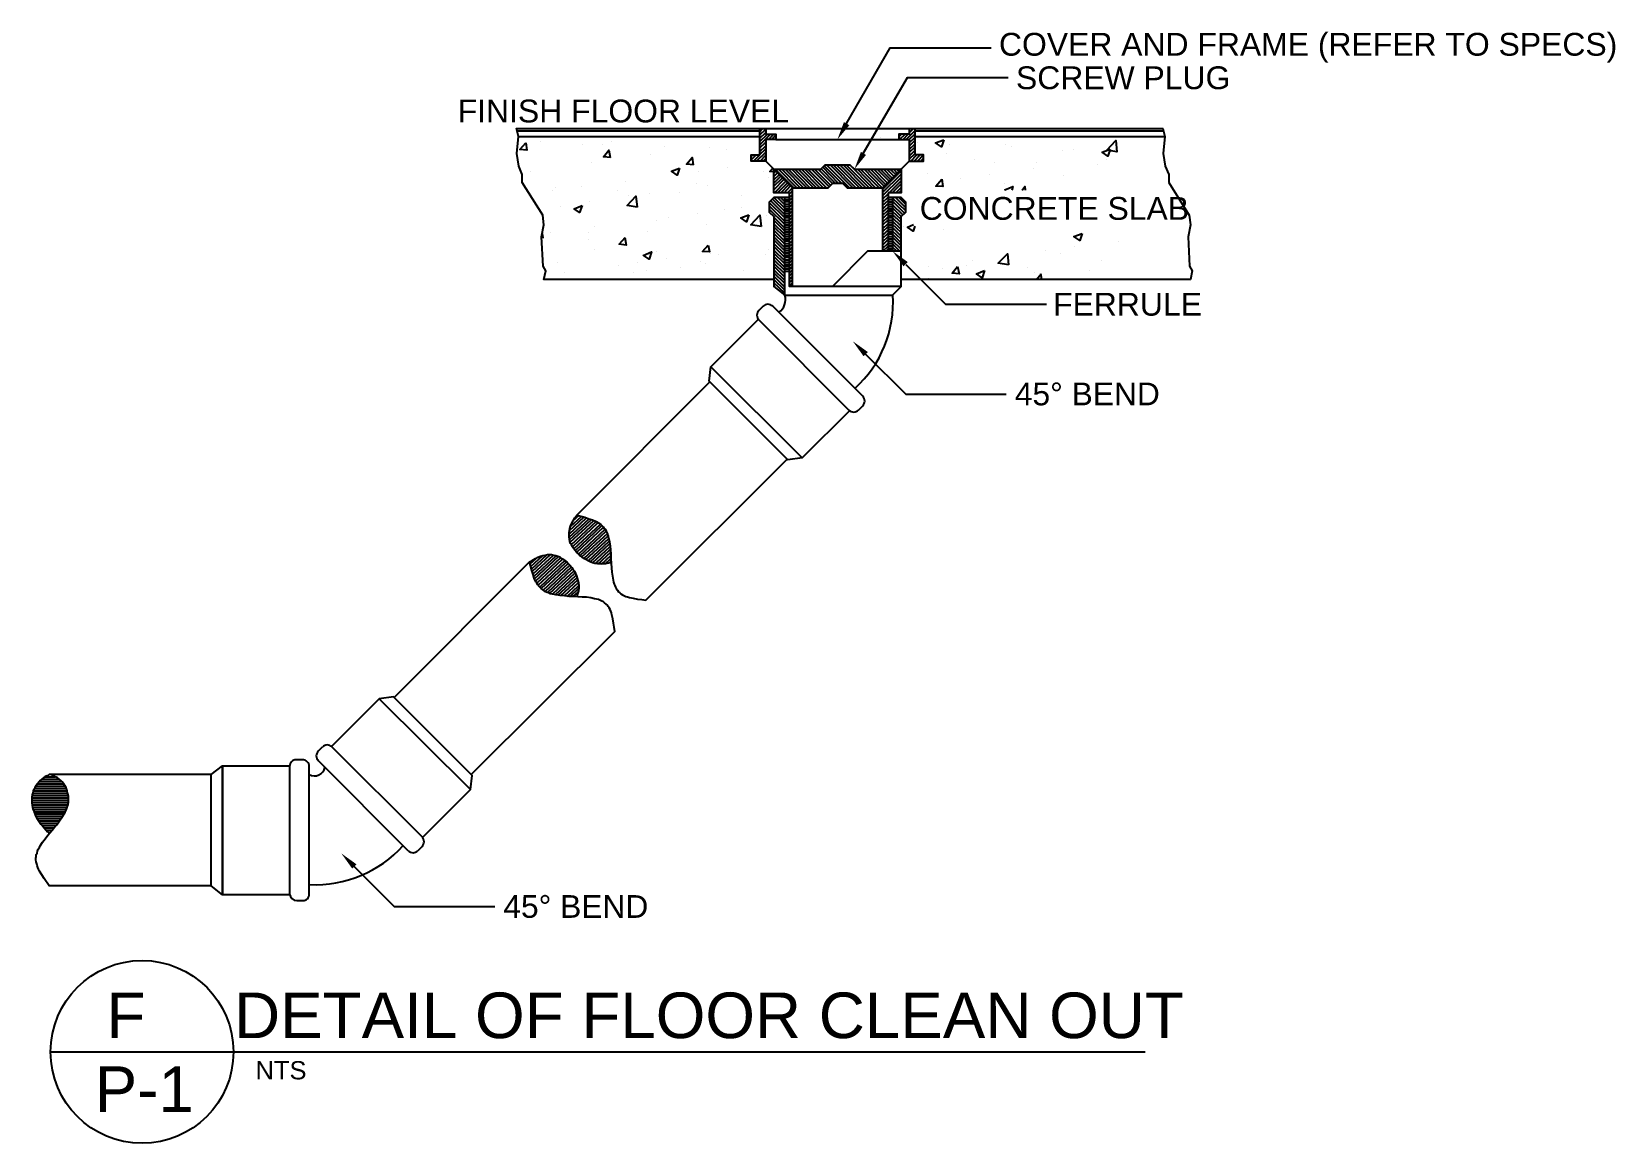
# Model space of a CAD drawing. Header units: millimetres. Extents: x 2391 to 3323, y 1596 to 2537.
# Drawn here: x 3120.5 to 3179.8, y 1697.7 to 1739.4 of the extents above; entities that cross this region are included whole.
import ezdxf

# ---------------------------------------------------------------- set-up
doc = ezdxf.new("R2010")
doc.units = ezdxf.units.MM
doc.linetypes.add('PHANTOM', pattern=[63.5, 31.75, -6.35, 6.35, -6.35, 6.35, -6.35])
doc.layers.add('HATCHES', color=7, linetype='Continuous', true_color=0xe6ac00)
for name, color, linetype in [('LETTERS', 150, 'Continuous'), ('OUTLINE', 7, 'Continuous'), ('PIPES', 20, 'Continuous'), ('TEXT', 130, 'Continuous')]:
    doc.layers.add(name, color=color, linetype=linetype)
doc.styles.add('PDF Arial', font='arial.ttf')
doc.styles.add('PDF Swis721 BT', font='swiss.ttf')

msp = doc.modelspace()

# ---------------------------------------------------------------- linework, layer by layer
at = {"layer": 'HATCHES', "lineweight": 25}
for points in [[(3140.463, 1735.411), (3140.463, 1735.411)], [(3147.717, 1735.628), (3147.832, 1735.744)], [(3147.717, 1735.512), (3147.948, 1735.729)], [(3147.717, 1735.382), (3147.948, 1735.599)], [(3147.717, 1735.266), (3148.006, 1735.541)], [(3147.717, 1735.136), (3148.122, 1735.541)], [(3148.05, 1735.338), (3148.252, 1735.541)], [(3148.165, 1735.338), (3148.325, 1735.497)], [(3152.248, 1735.425), (3152.248, 1735.425)], [(3152.929, 1735.44), (3153.03, 1735.541)], [(3152.958, 1735.338), (3153.161, 1735.541)], [(3153.088, 1735.338), (3153.276, 1735.541)], [(3153.204, 1735.338), (3153.537, 1735.671)], [(3153.32, 1735.7), (3153.363, 1735.744)], [(3153.32, 1735.584), (3153.479, 1735.744)], [(3153.32, 1735.338), (3153.537, 1735.555)], [(3153.32, 1735.208), (3153.537, 1735.425)], [(3155.477, 1735.425), (3155.477, 1735.425)], [(3139.522, 1735.266), (3139.522, 1735.266)], [(3141.1, 1735.136), (3141.1, 1735.136)], [(3141.838, 1735.164), (3141.838, 1735.164)], [(3142.128, 1734.658), (3141.867, 1734.687), (3142.07, 1734.933), (3142.113, 1734.658)], [(3142.186, 1735.28), (3142.186, 1735.28)], [(3144.155, 1735.063), (3144.155, 1735.063)], [(3145.82, 1735.049), (3145.82, 1735.049)], [(3146.486, 1734.962), (3146.486, 1734.962)], [(3147.601, 1734.527), (3147.948, 1734.86)], [(3147.717, 1735.02), (3147.948, 1735.237)], [(3147.717, 1734.889), (3147.948, 1735.107)], [(3147.717, 1734.774), (3147.948, 1734.991)], [(3148.296, 1735.338), (3148.325, 1735.382)], [(3153.32, 1735.092), (3153.537, 1735.309)], [(3153.32, 1734.962), (3153.537, 1735.179)], [(3153.32, 1734.846), (3153.537, 1735.063)], [(3153.32, 1734.716), (3153.537, 1734.933)], [(3153.32, 1734.6), (3153.537, 1734.817)], [(3153.638, 1735.222), (3153.638, 1735.222)], [(3154.71, 1734.831), (3154.71, 1734.831)], [(3154.84, 1735.164), (3154.84, 1735.164)], [(3156.94, 1735.136), (3156.94, 1735.136)], [(3157.157, 1735.063), (3157.157, 1735.063)], [(3159.054, 1734.918), (3159.054, 1734.918)], [(3159.473, 1734.962), (3159.473, 1734.962)], [(3141.404, 1734.469), (3141.404, 1734.469)], [(3143.634, 1734.774), (3143.634, 1734.774)], [(3145.241, 1734.383), (3144.98, 1734.412), (3145.183, 1734.658), (3145.226, 1734.383)], [(3146.515, 1734.281), (3146.515, 1734.281)], [(3147.398, 1734.701), (3147.47, 1734.759)], [(3147.398, 1734.571), (3147.586, 1734.759)], [(3147.485, 1734.527), (3147.717, 1734.759)], [(3147.731, 1734.527), (3147.948, 1734.745)], [(3147.847, 1734.527), (3147.948, 1734.629)], [(3148.252, 1734.122), (3148.093, 1734.136), (3148.209, 1734.267)], [(3148.991, 1733.528), (3148.296, 1734.223)], [(3149.107, 1733.528), (3148.426, 1734.223)], [(3149.237, 1733.528), (3148.542, 1734.223)], [(3149.353, 1733.528), (3148.672, 1734.223)], [(3149.483, 1733.528), (3148.788, 1734.223)], [(3149.599, 1733.528), (3148.918, 1734.223)], [(3149.729, 1733.528), (3149.034, 1734.223)], [(3149.845, 1733.528), (3149.164, 1734.223)], [(3149.975, 1733.528), (3149.28, 1734.223)], [(3150.091, 1733.528), (3149.411, 1734.223)], [(3150.221, 1733.528), (3149.526, 1734.223)], [(3150.308, 1733.572), (3149.657, 1734.223)], [(3150.366, 1733.63), (3149.773, 1734.223)], [(3150.439, 1733.688), (3149.903, 1734.223)], [(3150.54, 1733.702), (3150.019, 1734.238)], [(3150.656, 1733.702), (3150.077, 1734.296)], [(3150.786, 1733.702), (3150.135, 1734.354)], [(3151.076, 1733.528), (3150.221, 1734.383)], [(3151.206, 1733.528), (3150.352, 1734.383)], [(3151.322, 1733.528), (3150.468, 1734.383)], [(3151.452, 1733.528), (3150.598, 1734.383)], [(3151.568, 1733.528), (3150.714, 1734.383)], [(3151.698, 1733.528), (3150.844, 1734.383)], [(3151.814, 1733.528), (3150.96, 1734.383)], [(3151.944, 1733.528), (3151.09, 1734.383)], [(3152.06, 1733.528), (3151.38, 1734.223)], [(3152.191, 1733.528), (3151.496, 1734.223)], [(3152.306, 1733.528), (3151.626, 1734.223)], [(3152.379, 1733.586), (3151.742, 1734.223)], [(3152.437, 1733.644), (3151.872, 1734.223)], [(3152.495, 1733.717), (3151.988, 1734.223)], [(3152.567, 1733.774), (3152.118, 1734.223)], [(3152.625, 1733.832), (3152.234, 1734.223)], [(3152.683, 1733.89), (3152.35, 1734.223)], [(3152.741, 1733.963), (3152.48, 1734.223)], [(3152.813, 1734.021), (3152.596, 1734.223)], [(3152.871, 1734.079), (3152.726, 1734.223)], [(3152.929, 1734.136), (3152.842, 1734.223)], [(3152.987, 1734.209), (3152.972, 1734.223)], [(3153.378, 1734.527), (3153.609, 1734.759)], [(3153.508, 1734.527), (3153.725, 1734.759)], [(3153.624, 1734.527), (3153.856, 1734.759)], [(3153.754, 1734.527), (3153.856, 1734.643)], [(3155.752, 1734.571), (3155.752, 1734.571)], [(3156.52, 1734.484), (3156.52, 1734.484)], [(3157.968, 1734.238), (3157.968, 1734.238)], [(3158.069, 1734.469), (3158.069, 1734.469)], [(3160.386, 1734.383), (3160.386, 1734.383)], [(3160.719, 1734.585), (3160.719, 1734.585)], [(3139.145, 1734.136), (3139.145, 1734.136)], [(3142.678, 1733.774), (3142.678, 1733.774)], [(3145.342, 1733.688), (3145.342, 1733.688)], [(3145.429, 1734.136), (3145.429, 1734.136)], [(3147.876, 1734.122), (3147.876, 1734.122)], [(3148.035, 1733.919), (3148.035, 1733.919)], [(3148.252, 1734.194), (3148.267, 1734.209)], [(3148.252, 1734.079), (3148.325, 1734.151)], [(3148.252, 1733.948), (3148.383, 1734.093)], [(3148.252, 1733.832), (3148.455, 1734.021)], [(3148.252, 1733.702), (3148.513, 1733.963)], [(3148.252, 1733.586), (3148.571, 1733.905)], [(3148.252, 1733.456), (3148.629, 1733.847)], [(3148.267, 1733.34), (3148.701, 1733.774)], [(3148.383, 1733.34), (3148.759, 1733.717)], [(3148.513, 1733.34), (3148.817, 1733.659)], [(3152.321, 1733.47), (3153.016, 1734.165)], [(3152.321, 1733.355), (3153.016, 1734.035)], [(3152.321, 1733.224), (3153.016, 1733.919)], [(3152.567, 1733.34), (3153.016, 1733.789)], [(3152.683, 1733.34), (3153.016, 1733.673)], [(3153.986, 1734.05), (3153.986, 1734.05)], [(3155.231, 1733.876), (3155.231, 1733.876)], [(3156.317, 1734.021), (3156.317, 1734.021)], [(3156.882, 1733.702), (3156.882, 1733.702)], [(3159.083, 1733.977), (3159.083, 1733.977)], [(3139.956, 1733.427), (3139.956, 1733.427)], [(3140.057, 1733.543), (3140.057, 1733.543)], [(3141.042, 1733.572), (3141.042, 1733.572)], [(3142.374, 1733.441), (3142.374, 1733.441)], [(3142.808, 1733.253), (3142.808, 1733.253)], [(3143.576, 1733.326), (3143.576, 1733.326)], [(3144.705, 1733.34), (3144.705, 1733.34)], [(3145.776, 1733.601), (3145.776, 1733.601)], [(3147.022, 1733.239), (3147.022, 1733.239)], [(3148.658, 1732.515), (3148.136, 1733.036)], [(3148.658, 1732.645), (3148.194, 1733.108)], [(3148.658, 1732.761), (3148.252, 1733.166)], [(3148.658, 1732.891), (3148.383, 1733.166)], [(3148.831, 1733.007), (3148.658, 1733.007), (3148.498, 1733.166)], [(3148.629, 1733.34), (3148.875, 1733.601)], [(3148.658, 1733.137), (3148.629, 1733.166)], [(3148.658, 1733.094), (3148.831, 1733.094)], [(3148.658, 1732.92), (3148.831, 1732.92), (3148.947, 1733.036)], [(3148.759, 1733.34), (3148.947, 1733.528)], [(3148.831, 1733.297), (3148.947, 1733.413)], [(3148.831, 1733.166), (3148.947, 1733.282)], [(3148.831, 1733.051), (3148.947, 1733.166)], [(3152.321, 1733.108), (3152.524, 1733.297)], [(3152.321, 1732.978), (3152.524, 1733.181)], [(3152.321, 1732.862), (3152.524, 1733.051)], [(3152.524, 1733.094), (3152.697, 1733.094)], [(3153.19, 1732.66), (3152.697, 1733.137)], [(3153.19, 1732.775), (3152.799, 1733.166)], [(3152.813, 1733.34), (3153.016, 1733.543)], [(3152.929, 1733.34), (3153.016, 1733.427)], [(3153.19, 1732.906), (3152.929, 1733.166)], [(3156.911, 1733.441), (3156.896, 1733.456), (3157.2, 1733.572), (3157.157, 1733.441)], [(3157.548, 1733.441), (3157.649, 1733.572), (3157.664, 1733.441)], [(3140.274, 1732.819), (3140.274, 1732.819)], [(3141.346, 1733.022), (3141.346, 1733.022)], [(3145.371, 1732.573), (3145.371, 1732.573)], [(3146.385, 1732.732), (3146.385, 1732.732)], [(3147.022, 1732.79), (3147.022, 1732.79)], [(3147.977, 1732.486), (3147.977, 1732.486)], [(3148.831, 1732.399), (3148.658, 1732.399), (3148.079, 1732.978)], [(3148.658, 1732.269), (3148.079, 1732.848)], [(3148.658, 1732.153), (3148.079, 1732.732)], [(3148.658, 1732.833), (3148.831, 1732.833)], [(3148.658, 1732.746), (3148.831, 1732.746)], [(3148.658, 1732.66), (3148.831, 1732.66)], [(3148.658, 1732.573), (3148.831, 1732.573)], [(3148.658, 1732.486), (3148.831, 1732.486)], [(3148.831, 1732.804), (3148.947, 1732.92)], [(3148.831, 1732.674), (3148.947, 1732.79)], [(3148.831, 1732.558), (3148.947, 1732.674)], [(3148.831, 1732.428), (3148.947, 1732.544)], [(3152.321, 1732.732), (3152.524, 1732.935)], [(3152.321, 1732.616), (3152.524, 1732.804)], [(3152.321, 1732.486), (3152.524, 1732.689)], [(3152.321, 1732.37), (3152.524, 1732.573), (3152.697, 1732.573)], [(3152.321, 1732.24), (3152.524, 1732.442)], [(3152.524, 1733.007), (3152.697, 1733.007)], [(3152.524, 1732.92), (3152.697, 1732.92)], [(3152.524, 1732.833), (3152.697, 1732.833)], [(3152.524, 1732.746), (3152.697, 1732.746)], [(3152.524, 1732.66), (3152.697, 1732.66)], [(3152.524, 1732.486), (3152.697, 1732.486)], [(3153.146, 1732.573), (3152.697, 1733.022)], [(3153.074, 1732.515), (3152.697, 1732.891)], [(3153.016, 1732.457), (3152.697, 1732.775)], [(3153.016, 1732.341), (3152.697, 1732.645)], [(3153.016, 1732.211), (3152.697, 1732.529)], [(3139.898, 1731.849), (3139.898, 1731.849)], [(3141.317, 1731.863), (3141.317, 1731.863)], [(3141.534, 1732.066), (3141.534, 1732.066)], [(3143.532, 1731.878), (3143.532, 1731.878)], [(3143.851, 1732.298), (3143.851, 1732.298)], [(3144.285, 1732.428), (3144.285, 1732.428)], [(3145.718, 1732.153), (3145.718, 1732.153)], [(3148.658, 1732.023), (3148.252, 1732.428)], [(3148.658, 1731.907), (3148.252, 1732.312)], [(3148.658, 1731.776), (3148.252, 1732.182)], [(3148.658, 1731.661), (3148.252, 1732.066)], [(3148.831, 1731.53), (3148.658, 1731.53), (3148.252, 1731.936)], [(3148.658, 1732.312), (3148.831, 1732.312), (3148.947, 1732.428)], [(3148.658, 1732.225), (3148.831, 1732.225)], [(3148.658, 1732.138), (3148.831, 1732.138)], [(3148.658, 1732.052), (3148.831, 1732.052)], [(3148.658, 1731.965), (3148.831, 1731.965)], [(3148.658, 1731.878), (3148.831, 1731.878)], [(3148.831, 1732.182), (3148.947, 1732.298)], [(3148.831, 1732.066), (3148.947, 1732.182)], [(3148.831, 1731.936), (3148.947, 1732.052)], [(3148.831, 1731.82), (3148.947, 1731.936)], [(3152.321, 1732.124), (3152.524, 1732.327)], [(3152.321, 1731.994), (3152.524, 1732.196)], [(3152.321, 1731.878), (3152.524, 1732.08)], [(3152.321, 1731.747), (3152.524, 1731.95)], [(3153.016, 1732.095), (3152.697, 1732.399), (3152.524, 1732.399)], [(3152.524, 1732.312), (3152.697, 1732.312)], [(3152.524, 1732.225), (3152.697, 1732.225)], [(3152.524, 1732.138), (3152.697, 1732.138)], [(3152.524, 1732.052), (3152.697, 1732.052)], [(3152.524, 1731.965), (3152.697, 1731.965)], [(3152.524, 1731.878), (3152.697, 1731.878)], [(3153.016, 1731.965), (3152.697, 1732.283)], [(3153.016, 1731.849), (3152.697, 1732.153)], [(3153.016, 1731.718), (3152.697, 1732.037)], [(3153.016, 1731.603), (3152.697, 1731.907)], [(3153.117, 1732.095), (3153.117, 1732.095)], [(3153.523, 1732.095), (3153.465, 1731.907), (3153.248, 1732.052), (3153.479, 1732.153)], [(3154.609, 1731.95), (3154.609, 1731.95)], [(3139.55, 1731.675), (3139.608, 1731.661), (3139.579, 1731.82)], [(3141.302, 1731.574), (3141.302, 1731.574)], [(3142.663, 1731.661), (3142.721, 1731.385), (3142.461, 1731.414), (3142.678, 1731.661)], [(3148.658, 1731.414), (3148.252, 1731.82)], [(3148.658, 1731.284), (3148.252, 1731.69)], [(3148.658, 1731.168), (3148.252, 1731.574)], [(3148.658, 1731.038), (3148.252, 1731.443)], [(3148.831, 1730.922), (3148.658, 1730.922), (3148.252, 1731.328)], [(3148.658, 1731.791), (3148.831, 1731.791)], [(3148.658, 1731.704), (3148.831, 1731.704)], [(3148.658, 1731.617), (3148.831, 1731.617)], [(3148.658, 1731.443), (3148.831, 1731.443), (3148.947, 1731.559)], [(3148.658, 1731.357), (3148.831, 1731.357)], [(3148.658, 1731.27), (3148.831, 1731.27)], [(3148.831, 1731.69), (3148.947, 1731.805)], [(3148.831, 1731.574), (3148.947, 1731.69)], [(3148.831, 1731.328), (3148.947, 1731.443)], [(3148.831, 1731.197), (3148.947, 1731.313)], [(3152.321, 1731.632), (3152.524, 1731.834)], [(3152.321, 1731.501), (3152.524, 1731.704), (3152.697, 1731.704)], [(3152.321, 1731.385), (3152.524, 1731.588)], [(3152.321, 1731.255), (3152.524, 1731.458)], [(3152.335, 1731.154), (3152.524, 1731.342)], [(3153.016, 1731.472), (3152.697, 1731.791), (3152.524, 1731.791)], [(3152.524, 1731.617), (3152.697, 1731.617)], [(3152.524, 1731.53), (3152.697, 1731.53)], [(3152.524, 1731.443), (3152.697, 1731.443)], [(3152.524, 1731.357), (3152.697, 1731.357)], [(3152.524, 1731.27), (3152.697, 1731.27)], [(3153.016, 1731.357), (3152.697, 1731.675)], [(3153.016, 1731.226), (3152.697, 1731.545)], [(3152.972, 1731.154), (3152.697, 1731.429)], [(3152.857, 1731.154), (3152.697, 1731.299)], [(3159.517, 1731.313), (3159.517, 1731.313)], [(3161.153, 1731.53), (3161.153, 1731.53)], [(3140.13, 1730.734), (3140.13, 1730.734)], [(3141.534, 1731.226), (3141.534, 1731.226)], [(3143.141, 1730.719), (3143.141, 1730.719)], [(3143.358, 1730.995), (3143.662, 1731.125), (3143.576, 1730.85), (3143.358, 1731.009)], [(3143.851, 1731.125), (3143.851, 1731.125)], [(3144.227, 1730.864), (3144.227, 1730.864)], [(3145.516, 1730.777), (3145.516, 1730.777)], [(3145.675, 1730.705), (3145.675, 1730.705)], [(3145.878, 1731.081), (3145.878, 1731.081)], [(3146.167, 1731.024), (3146.167, 1731.024)], [(3147.919, 1731.038), (3147.919, 1731.038)], [(3148.05, 1731.212), (3148.05, 1731.212)], [(3148.658, 1730.792), (3148.252, 1731.197)], [(3148.658, 1730.676), (3148.252, 1731.081)], [(3148.658, 1730.546), (3148.252, 1730.951)], [(3148.658, 1730.43), (3148.252, 1730.835)], [(3148.658, 1730.3), (3148.252, 1730.705)], [(3148.658, 1731.183), (3148.831, 1731.183)], [(3148.658, 1731.096), (3148.831, 1731.096)], [(3148.658, 1731.009), (3148.831, 1731.009)], [(3148.658, 1730.835), (3148.831, 1730.835), (3148.947, 1730.951)], [(3148.658, 1730.748), (3148.831, 1730.748)], [(3148.658, 1730.662), (3148.831, 1730.662)], [(3148.831, 1731.081), (3148.947, 1731.197)], [(3148.831, 1730.951), (3148.947, 1731.067)], [(3148.831, 1730.719), (3148.947, 1730.835)], [(3148.831, 1730.589), (3148.947, 1730.705)], [(3152.451, 1731.154), (3152.524, 1731.212)], [(3152.726, 1731.154), (3152.697, 1731.183), (3152.524, 1731.183)], [(3153.132, 1730.734), (3153.132, 1730.734)], [(3155.68, 1730.806), (3155.68, 1730.806)], [(3156.78, 1730.806), (3156.78, 1730.806)], [(3158.431, 1731.168), (3158.431, 1731.168)], [(3158.981, 1731.081), (3158.981, 1731.081)], [(3160.53, 1730.806), (3160.53, 1730.806)], [(3140.39, 1730.357), (3140.39, 1730.357)], [(3141.245, 1730.126), (3141.245, 1730.126)], [(3142.446, 1730.633), (3142.446, 1730.633)], [(3142.982, 1730.343), (3142.982, 1730.343)], [(3143.474, 1730.43), (3143.474, 1730.43)], [(3144.763, 1730.531), (3144.763, 1730.531)], [(3147.094, 1730.444), (3147.094, 1730.444)], [(3148.658, 1730.184), (3148.252, 1730.589)], [(3148.658, 1730.053), (3148.252, 1730.459)], [(3148.658, 1729.938), (3148.252, 1730.343)], [(3148.658, 1729.807), (3148.252, 1730.213)], [(3148.658, 1729.691), (3148.252, 1730.097)], [(3148.658, 1730.575), (3148.831, 1730.575)], [(3148.658, 1730.488), (3148.831, 1730.488)], [(3148.658, 1730.401), (3148.831, 1730.401)], [(3148.831, 1730.473), (3148.947, 1730.589)], [(3148.831, 1730.343), (3148.947, 1730.459)], [(3148.831, 1730.227), (3148.947, 1730.343)], [(3148.831, 1730.097), (3148.947, 1730.213)], [(3148.831, 1729.981), (3148.947, 1730.097)], [(3154.044, 1730.589), (3154.044, 1730.589)], [(3154.044, 1730.14), (3154.044, 1730.14)], [(3154.551, 1730.502), (3154.551, 1730.502)], [(3155.448, 1730.633), (3155.448, 1730.633)], [(3157.765, 1730.531), (3157.765, 1730.531)], [(3157.997, 1730.372), (3157.997, 1730.372)], [(3158.083, 1730.097), (3158.257, 1730.3)], [(3158.286, 1730.097), (3158.243, 1730.3)], [(3160.082, 1730.43), (3160.082, 1730.43)], [(3148.658, 1729.576), (3148.252, 1729.967)], [(3148.354, 1729.749), (3148.252, 1729.851)], [(3148.831, 1729.851), (3148.947, 1729.967)], [(3148.933, 1729.836), (3148.947, 1729.851)]]:
    msp.add_lwpolyline(points, dxfattribs=at)
for points in [[(3138.957, 1735.208), (3139, 1734.933), (3138.74, 1734.962)], [(3154.609, 1735.324), (3154.522, 1735.063), (3154.304, 1735.208)], [(3160.849, 1734.976), (3160.762, 1734.716), (3160.545, 1734.86)], [(3160.719, 1734.933), (3161.052, 1735.295), (3161.095, 1734.875)], [(3144.719, 1734.267), (3144.633, 1734.006), (3144.415, 1734.151)], [(3154.536, 1733.847), (3154.58, 1733.572), (3154.319, 1733.586)], [(3143.127, 1732.804), (3142.75, 1732.862), (3143.083, 1733.21)], [(3141.071, 1732.862), (3140.969, 1732.602), (3140.767, 1732.746)], [(3147.311, 1732.515), (3147.224, 1732.254), (3147.007, 1732.399)], [(3147.774, 1732.08), (3147.384, 1732.138), (3147.717, 1732.5)], [(3145.791, 1731.385), (3145.834, 1731.125), (3145.574, 1731.139)], [(3159.792, 1731.82), (3159.705, 1731.559), (3159.488, 1731.704)], [(3157.041, 1730.647), (3156.65, 1730.705), (3156.998, 1731.052)], [(3155.13, 1730.575), (3155.188, 1730.3), (3154.927, 1730.329)], [(3156.143, 1730.43), (3156.056, 1730.155), (3155.839, 1730.3)]]:
    msp.add_lwpolyline(points, close=True, dxfattribs=at)
at = {"layer": 'LETTERS', "lineweight": 25}
msp.add_lwpolyline([(3162.15, 1701.154), (3121.162, 1701.154)], dxfattribs=at)
msp.add_circle((3124.586, 1701.161), 3.424, dxfattribs=at)
at = {"layer": 'OUTLINE', "lineweight": 25}
for points in [[(3152.524, 1733.34), (3152.524, 1731.154)], [(3152.697, 1733.166), (3152.697, 1731.154)], [(3148.658, 1730.401), (3148.831, 1730.401)]]:
    msp.add_lwpolyline(points, dxfattribs=at)
at = {"layer": 'PIPES', "lineweight": 25}
for points in [[(3150.974, 1735.932), (3152.61, 1738.77), (3156.36, 1738.77), (3156.389, 1738.77)], [(3151.597, 1734.817), (3153.248, 1737.655), (3156.983, 1737.655), (3157.027, 1737.655)], [(3148.252, 1730.097), (3139.637, 1730.097), (3139.71, 1730.415), (3139.608, 1730.589), (3139.55, 1731.69), (3139.637, 1732.138), (3139.594, 1732.5), (3138.827, 1733.731), (3138.827, 1734.021), (3138.696, 1734.339), (3138.624, 1734.817), (3138.682, 1735.454), (3138.609, 1735.744), (3153.32, 1735.744), (3153.537, 1735.744), (3162.818, 1735.744), (3162.89, 1735.454), (3162.833, 1734.817), (3162.905, 1734.339), (3163.035, 1734.021), (3163.035, 1733.731), (3163.803, 1732.5), (3163.846, 1732.138), (3163.759, 1731.69), (3163.817, 1730.589), (3163.918, 1730.415), (3163.846, 1730.097), (3153.016, 1730.097)], [(3138.624, 1735.657), (3147.717, 1735.657)], [(3138.682, 1735.454), (3147.717, 1735.454)], [(3147.948, 1735.744), (3147.948, 1735.541), (3148.325, 1735.541), (3148.325, 1735.338), (3147.948, 1735.338), (3147.948, 1734.527), (3147.398, 1734.527), (3147.398, 1734.759), (3147.717, 1734.759), (3147.717, 1735.744)], [(3153.32, 1735.744), (3153.32, 1735.541), (3152.929, 1735.541), (3152.929, 1735.338), (3153.32, 1735.338), (3153.32, 1734.527), (3153.856, 1734.527), (3153.856, 1734.759), (3153.537, 1734.759), (3153.537, 1735.744)], [(3153.537, 1735.657), (3162.833, 1735.657)], [(3153.537, 1735.454), (3162.89, 1735.454)], [(3148.325, 1735.338), (3152.929, 1735.338)], [(3148.947, 1733.528), (3147.948, 1734.527)], [(3148.831, 1733.34), (3148.252, 1733.34), (3148.252, 1734.223), (3150.004, 1734.223), (3150.164, 1734.383), (3151.09, 1734.383), (3151.264, 1734.223), (3153.016, 1734.223), (3153.016, 1733.34), (3152.524, 1733.34)], [(3152.321, 1733.528), (3153.32, 1734.527)], [(3148.947, 1729.836), (3148.947, 1733.528), (3150.279, 1733.528), (3150.453, 1733.702), (3150.815, 1733.702), (3150.989, 1733.528), (3152.321, 1733.528), (3152.321, 1731.154)], [(3148.831, 1733.166), (3148.252, 1733.166), (3148.079, 1732.993), (3148.079, 1732.616), (3148.252, 1732.457), (3148.252, 1729.836), (3148.658, 1729.503), (3152.697, 1729.503), (3153.016, 1729.836), (3153.016, 1732.457), (3153.19, 1732.616), (3153.19, 1732.993), (3153.016, 1733.166), (3152.524, 1733.166)], [(3148.658, 1729.503), (3148.658, 1733.166)], [(3153.016, 1729.836), (3148.831, 1729.836), (3148.831, 1733.34)], [(3153.016, 1731.154), (3151.756, 1731.154), (3150.439, 1729.836)], [(3153.19, 1730.662), (3154.681, 1729.17), (3158.431, 1729.17), (3158.46, 1729.17)], [(3147.847, 1729.094), (3147.688, 1728.935)], [(3151.579, 1725.721), (3148.205, 1729.094)], [(3151.09, 1725.188), (3149.309, 1723.408), (3145.892, 1726.825), (3147.673, 1728.606)], [(3147.688, 1728.577), (3151.061, 1725.203)], [(3151.684, 1727.302), (3153.19, 1725.797), (3156.925, 1725.797), (3156.954, 1725.797)], [(3140.868, 1721.265), (3145.849, 1726.26)], [(3151.42, 1725.203), (3151.579, 1725.362)], [(3142.157, 1719.498), (3142.055, 1719.469), (3141.939, 1719.44), (3141.838, 1719.44), (3141.737, 1719.44), (3141.65, 1719.44), (3141.549, 1719.455), (3141.462, 1719.484), (3141.375, 1719.513), (3141.288, 1719.556), (3141.201, 1719.6), (3141.129, 1719.643), (3141.056, 1719.701), (3140.984, 1719.744), (3140.926, 1719.817), (3140.854, 1719.875), (3140.81, 1719.947), (3140.752, 1720.005), (3140.709, 1720.077), (3140.665, 1720.15), (3140.636, 1720.208), (3140.607, 1720.28), (3140.593, 1720.367), (3140.578, 1720.439), (3140.578, 1720.512), (3140.578, 1720.599), (3140.593, 1720.686), (3140.607, 1720.772), (3140.636, 1720.859), (3140.68, 1720.961), (3140.738, 1721.048), (3140.796, 1721.163), (3140.868, 1721.265), (3141.172, 1721.192), (3141.317, 1721.134), (3141.462, 1721.091), (3141.592, 1721.033), (3141.65, 1720.99), (3141.708, 1720.961), (3141.766, 1720.917), (3141.809, 1720.874), (3141.853, 1720.83), (3141.896, 1720.772), (3141.939, 1720.729), (3141.968, 1720.671), (3141.997, 1720.613), (3142.026, 1720.541), (3142.041, 1720.483), (3142.055, 1720.41), (3142.099, 1720.266), (3142.113, 1720.121), (3142.128, 1719.962), (3142.142, 1719.802), (3142.142, 1719.629), (3142.171, 1719.296), (3142.186, 1719.136), (3142.2, 1718.977), (3142.229, 1718.832), (3142.244, 1718.76), (3142.273, 1718.687), (3142.287, 1718.63), (3142.316, 1718.572), (3142.345, 1718.514), (3142.388, 1718.456), (3142.432, 1718.398), (3142.475, 1718.354), (3142.519, 1718.325), (3142.577, 1718.282), (3142.634, 1718.253), (3142.707, 1718.224), (3142.765, 1718.21), (3142.837, 1718.181), (3142.982, 1718.152), (3143.141, 1718.123), (3143.301, 1718.108), (3143.46, 1718.079), (3148.745, 1723.364)], [(3140.593, 1720.686), (3141.129, 1721.192)], [(3140.636, 1720.845), (3141.042, 1721.221)], [(3140.738, 1721.062), (3140.94, 1721.25)], [(3140.578, 1720.555), (3141.23, 1721.163)], [(3140.578, 1720.439), (3141.331, 1721.134)], [(3140.593, 1720.338), (3141.418, 1721.105)], [(3140.622, 1720.251), (3141.505, 1721.062)], [(3140.665, 1720.164), (3141.592, 1721.033)], [(3140.709, 1720.077), (3141.664, 1720.99)], [(3140.752, 1720.005), (3141.751, 1720.932)], [(3140.81, 1719.933), (3141.809, 1720.874)], [(3140.868, 1719.875), (3141.867, 1720.816)], [(3140.926, 1719.802), (3141.925, 1720.743)], [(3140.984, 1719.744), (3141.968, 1720.671)], [(3141.056, 1719.701), (3142.012, 1720.584)], [(3141.129, 1719.643), (3142.041, 1720.497)], [(3141.201, 1719.6), (3142.07, 1720.396)], [(3141.288, 1719.556), (3142.084, 1720.295)], [(3141.375, 1719.513), (3142.099, 1720.193)], [(3141.462, 1719.484), (3142.113, 1720.092)], [(3141.563, 1719.455), (3142.128, 1719.991)], [(3134.034, 1714.431), (3139.102, 1719.513)], [(3136.915, 1711.549), (3142.287, 1716.907), (3142.273, 1717.066), (3142.244, 1717.225), (3142.215, 1717.384), (3142.186, 1717.529), (3142.171, 1717.602), (3142.142, 1717.674), (3142.113, 1717.732), (3142.084, 1717.79), (3142.041, 1717.848), (3142.012, 1717.891), (3141.968, 1717.935), (3141.911, 1717.978), (3141.867, 1718.021), (3141.809, 1718.05), (3141.737, 1718.079), (3141.679, 1718.108), (3141.606, 1718.123), (3141.534, 1718.137), (3141.389, 1718.166), (3141.23, 1718.195), (3141.071, 1718.195), (3140.738, 1718.224), (3140.564, 1718.224), (3140.405, 1718.239), (3140.245, 1718.253), (3140.101, 1718.282), (3139.956, 1718.311), (3139.883, 1718.325), (3139.826, 1718.354), (3139.753, 1718.369), (3139.695, 1718.398), (3139.637, 1718.441), (3139.594, 1718.47), (3139.536, 1718.514), (3139.493, 1718.557), (3139.449, 1718.601), (3139.406, 1718.659), (3139.377, 1718.716), (3139.333, 1718.774), (3139.275, 1718.905), (3139.232, 1719.049), (3139.189, 1719.194), (3139.102, 1719.513), (3139.203, 1719.571), (3139.319, 1719.643), (3139.406, 1719.687), (3139.507, 1719.73), (3139.594, 1719.759), (3139.681, 1719.773), (3139.768, 1719.788), (3139.855, 1719.788), (3139.927, 1719.788), (3140.014, 1719.773), (3140.086, 1719.759), (3140.159, 1719.73), (3140.231, 1719.701), (3140.289, 1719.658), (3140.361, 1719.614), (3140.434, 1719.556), (3140.492, 1719.513), (3140.55, 1719.455), (3140.622, 1719.382), (3140.68, 1719.31), (3140.723, 1719.238), (3140.781, 1719.165), (3140.825, 1719.078), (3140.854, 1718.992), (3140.883, 1718.905), (3140.911, 1718.818), (3140.926, 1718.731), (3140.94, 1718.63), (3140.94, 1718.528), (3140.926, 1718.427), (3140.897, 1718.325), (3140.868, 1718.21)], [(3139.116, 1719.44), (3139.362, 1719.658)], [(3139.145, 1719.339), (3139.594, 1719.759)], [(3139.174, 1719.238), (3139.753, 1719.788)], [(3139.203, 1719.151), (3139.883, 1719.788)], [(3139.232, 1719.064), (3139.999, 1719.773)], [(3139.261, 1718.963), (3140.101, 1719.744)], [(3139.29, 1718.876), (3140.188, 1719.715)], [(3139.333, 1718.803), (3140.26, 1719.672)], [(3139.377, 1718.716), (3140.347, 1719.629)], [(3139.42, 1718.644), (3140.419, 1719.571)], [(3139.478, 1718.572), (3140.477, 1719.513)], [(3139.536, 1718.514), (3140.55, 1719.455)], [(3139.608, 1718.456), (3140.607, 1719.397)], [(3141.664, 1719.44), (3142.142, 1719.875)], [(3141.795, 1719.426), (3142.142, 1719.759)], [(3141.925, 1719.44), (3142.142, 1719.643)], [(3142.099, 1719.484), (3142.157, 1719.527)], [(3139.681, 1718.412), (3140.665, 1719.325)], [(3139.768, 1718.369), (3140.709, 1719.252)], [(3139.855, 1718.34), (3140.767, 1719.18)], [(3139.956, 1718.311), (3140.81, 1719.107)], [(3140.057, 1718.282), (3140.839, 1719.02)], [(3140.159, 1718.268), (3140.883, 1718.934)], [(3140.274, 1718.253), (3140.911, 1718.847)], [(3140.39, 1718.239), (3140.926, 1718.745)], [(3140.506, 1718.224), (3140.94, 1718.63)], [(3140.622, 1718.224), (3140.926, 1718.514)], [(3140.738, 1718.224), (3140.911, 1718.369)], [(3140.868, 1718.21), (3140.868, 1718.21)], [(3135.093, 1709.192), (3136.886, 1710.985), (3133.469, 1714.387), (3131.684, 1712.602)], [(3131.183, 1712.427), (3131.343, 1712.586)], [(3131.696, 1712.592), (3135.073, 1709.215)], [(3127.171, 1707.379), (3127.171, 1711.549), (3127.605, 1711.882), (3127.605, 1707.046), (3127.171, 1707.379), (3121.104, 1707.379), (3120.916, 1707.655), (3120.829, 1707.799), (3120.742, 1707.93), (3120.713, 1708.002), (3120.684, 1708.074), (3120.655, 1708.147), (3120.641, 1708.205), (3120.627, 1708.277), (3120.612, 1708.35), (3120.612, 1708.422), (3120.627, 1708.48), (3120.627, 1708.552), (3120.655, 1708.61), (3120.67, 1708.683), (3120.699, 1708.755), (3120.742, 1708.813), (3120.771, 1708.885), (3120.858, 1709.016), (3120.96, 1709.146), (3121.061, 1709.276), (3121.278, 1709.537), (3121.394, 1709.667), (3121.495, 1709.812), (3121.582, 1709.942), (3121.669, 1710.073), (3121.712, 1710.145), (3121.741, 1710.217), (3121.77, 1710.29), (3121.799, 1710.362), (3121.814, 1710.434), (3121.828, 1710.507), (3121.828, 1710.579), (3121.828, 1710.652), (3121.828, 1710.724), (3121.814, 1710.796), (3121.799, 1710.869), (3121.785, 1710.941), (3121.756, 1711.014), (3121.727, 1711.086), (3121.683, 1711.158), (3121.64, 1711.216), (3121.597, 1711.274), (3121.539, 1711.332), (3121.481, 1711.376), (3121.408, 1711.434), (3121.336, 1711.462), (3121.264, 1711.506), (3121.191, 1711.535), (3121.104, 1711.549), (3121.032, 1711.506), (3120.96, 1711.477), (3120.902, 1711.434), (3120.829, 1711.376), (3120.771, 1711.332), (3120.728, 1711.274), (3120.67, 1711.202), (3120.627, 1711.144), (3120.583, 1711.086), (3120.554, 1711.014), (3120.511, 1710.941), (3120.496, 1710.869), (3120.467, 1710.796), (3120.453, 1710.71), (3120.453, 1710.637), (3120.453, 1710.565), (3120.453, 1710.478), (3120.467, 1710.406), (3120.482, 1710.319), (3120.511, 1710.232), (3120.54, 1710.159), (3120.569, 1710.073), (3120.598, 1710), (3120.641, 1709.913), (3120.699, 1709.841), (3120.742, 1709.768), (3120.8, 1709.696), (3120.858, 1709.624), (3120.916, 1709.551), (3120.989, 1709.479), (3121.046, 1709.406), (3121.119, 1709.349)], [(3130.115, 1707.046), (3127.605, 1707.046), (3127.605, 1711.882), (3130.112, 1711.882)], [(3130.11, 1711.853), (3130.11, 1707.075)], [(3130.595, 1712.107), (3130.364, 1712.107)], [(3130.849, 1707.075), (3130.849, 1711.853)], [(3134.555, 1708.697), (3131.182, 1712.071)], [(3120.612, 1711.115), (3121.698, 1711.115)], [(3120.67, 1711.202), (3121.64, 1711.202)], [(3120.742, 1711.289), (3121.568, 1711.289)], [(3120.844, 1711.376), (3121.481, 1711.376)], [(3120.96, 1711.462), (3121.336, 1711.462)], [(3127.171, 1711.549), (3121.104, 1711.549)], [(3120.453, 1710.681), (3121.828, 1710.681)], [(3120.453, 1710.594), (3121.828, 1710.594)], [(3120.453, 1710.507), (3121.828, 1710.507)], [(3120.467, 1710.768), (3121.828, 1710.768)], [(3120.482, 1710.854), (3121.814, 1710.854)], [(3120.525, 1710.941), (3121.785, 1710.941)], [(3120.554, 1711.028), (3121.741, 1711.028)], [(3120.467, 1710.42), (3121.814, 1710.42)], [(3120.482, 1710.333), (3121.785, 1710.333)], [(3120.496, 1710.246), (3121.756, 1710.246)], [(3120.525, 1710.159), (3121.712, 1710.159)], [(3120.569, 1710.073), (3121.669, 1710.073)], [(3120.612, 1709.986), (3121.626, 1709.986)], [(3120.655, 1709.899), (3121.568, 1709.899)], [(3120.713, 1709.812), (3121.495, 1709.812)], [(3120.777, 1709.725), (3121.437, 1709.725)], [(3120.847, 1709.638), (3121.365, 1709.638)], [(3120.916, 1709.551), (3121.293, 1709.551)], [(3120.989, 1709.464), (3121.22, 1709.464)], [(3121.09, 1709.378), (3121.148, 1709.378)], [(3135.073, 1708.856), (3134.914, 1708.697)], [(3132.528, 1708.103), (3134.034, 1706.612), (3137.77, 1706.612), (3137.799, 1706.612)], [(3130.378, 1706.829), (3130.603, 1706.829)]]:
    msp.add_lwpolyline(points, dxfattribs=at)
for points in [[(3149.309, 1723.408), (3148.774, 1723.335), (3145.82, 1726.289), (3145.892, 1726.825)], [(3136.886, 1710.985), (3136.944, 1711.52), (3134.005, 1714.46), (3133.469, 1714.387)]]:
    msp.add_lwpolyline(points, close=True, dxfattribs=at)
for centre, radius, start, end in [((3148.129, 1729.337), 0.557, 302.80214, 17.53085), ((3148.404, 1729.221), 4.307, 311.93425, 3.87817), ((3147.867, 1728.756), 0.253, 134.99581, 225.00419), ((3148.026, 1728.915), 0.253, 44.99996, 135.00004), ((3151.4, 1725.541), 0.253, 314.99581, 45.00419), ((3151.24, 1725.382), 0.253, 224.99996, 315.00004), ((3131.363, 1712.248), 0.253, 135.00156, 224.99844), ((3131.522, 1712.407), 0.253, 45.00156, 134.99844), ((3130.364, 1711.853), 0.253, 89.99976, 180.00024), ((3130.595, 1711.853), 0.253, 359.99976, 90.00024), ((3131.046, 1711.899), 0.398, 240.24948, 348.11333), ((3131.059, 1711.89), 4.467, 267.5062, 317.75891), ((3134.894, 1709.035), 0.253, 315.00156, 44.99844), ((3134.734, 1708.876), 0.253, 225.00156, 314.99844), ((3130.39, 1707.111), 0.282, 187.20712, 267.6319), ((3130.619, 1707.059), 0.23, 265.87197, 4.12803)]:
    msp.add_arc(centre, radius, start, end, dxfattribs=at)
at = {"layer": 'PIPES', "transparency": 33554559}
for points in [[(3151.076, 1735.874), (3150.627, 1735.338), (3150.873, 1735.99)], [(3151.698, 1734.759), (3151.264, 1734.223), (3151.51, 1734.875)], [(3153.103, 1730.589), (3152.697, 1731.154), (3153.262, 1730.748)], [(3151.611, 1727.216), (3151.206, 1727.78), (3151.771, 1727.375)], [(3132.456, 1708.031), (3132.05, 1708.596), (3132.615, 1708.19)]]:
    msp.add_solid(points, dxfattribs=at)

# ---------------------------------------------------------------- texts
at = {"layer": 'TEXT', "linetype": 'PHANTOM', "style": 'PDF Swis721 BT'}
msp.add_text('F     DETAIL OF FLOOR CLEAN OUT', height=1.70996, dxfattribs=at).set_placement((3123.255, 1701.676))
at = {"layer": 'TEXT', "attachment_point": 7}
for s, insert, char_height, style in [('COVER AND FRAME (REFER TO SPECS)', (3156.679, 1738.22), 0.85498, 'PDF Swis721 BT'), ('SCREW PLUG', (3157.316, 1737.211), 0.855, 'PDF Swis721 BT'), ('FINISH FLOOR LEVEL', (3136.409, 1735.966), 0.85498, 'PDF Swis721 BT'), ('CONCRETE SLAB', (3153.711, 1732.317), 0.85498, 'PDF Swis721 BT'), ('FERRULE', (3158.706, 1728.727), 0.855, 'PDF Swis721 BT'), ('45° BEND', (3157.273, 1725.37), 0.851, 'PDF Arial'), ('45° BEND', (3138.117, 1706.171), 0.851, 'PDF Arial'), ('P-1', (3122.812, 1698.909), 1.71, 'PDF Swis721 BT')]:
    msp.add_mtext(s, dxfattribs=dict(at, insert=insert, char_height=char_height, style=style))
at = {"layer": 'TEXT', "linetype": 'PHANTOM', "insert": (3128.835, 1700.122), "char_height": 0.684, "attachment_point": 7, "style": 'PDF Swis721 BT'}
msp.add_mtext('NTS', dxfattribs=at)

doc.saveas('drawing.dxf')
